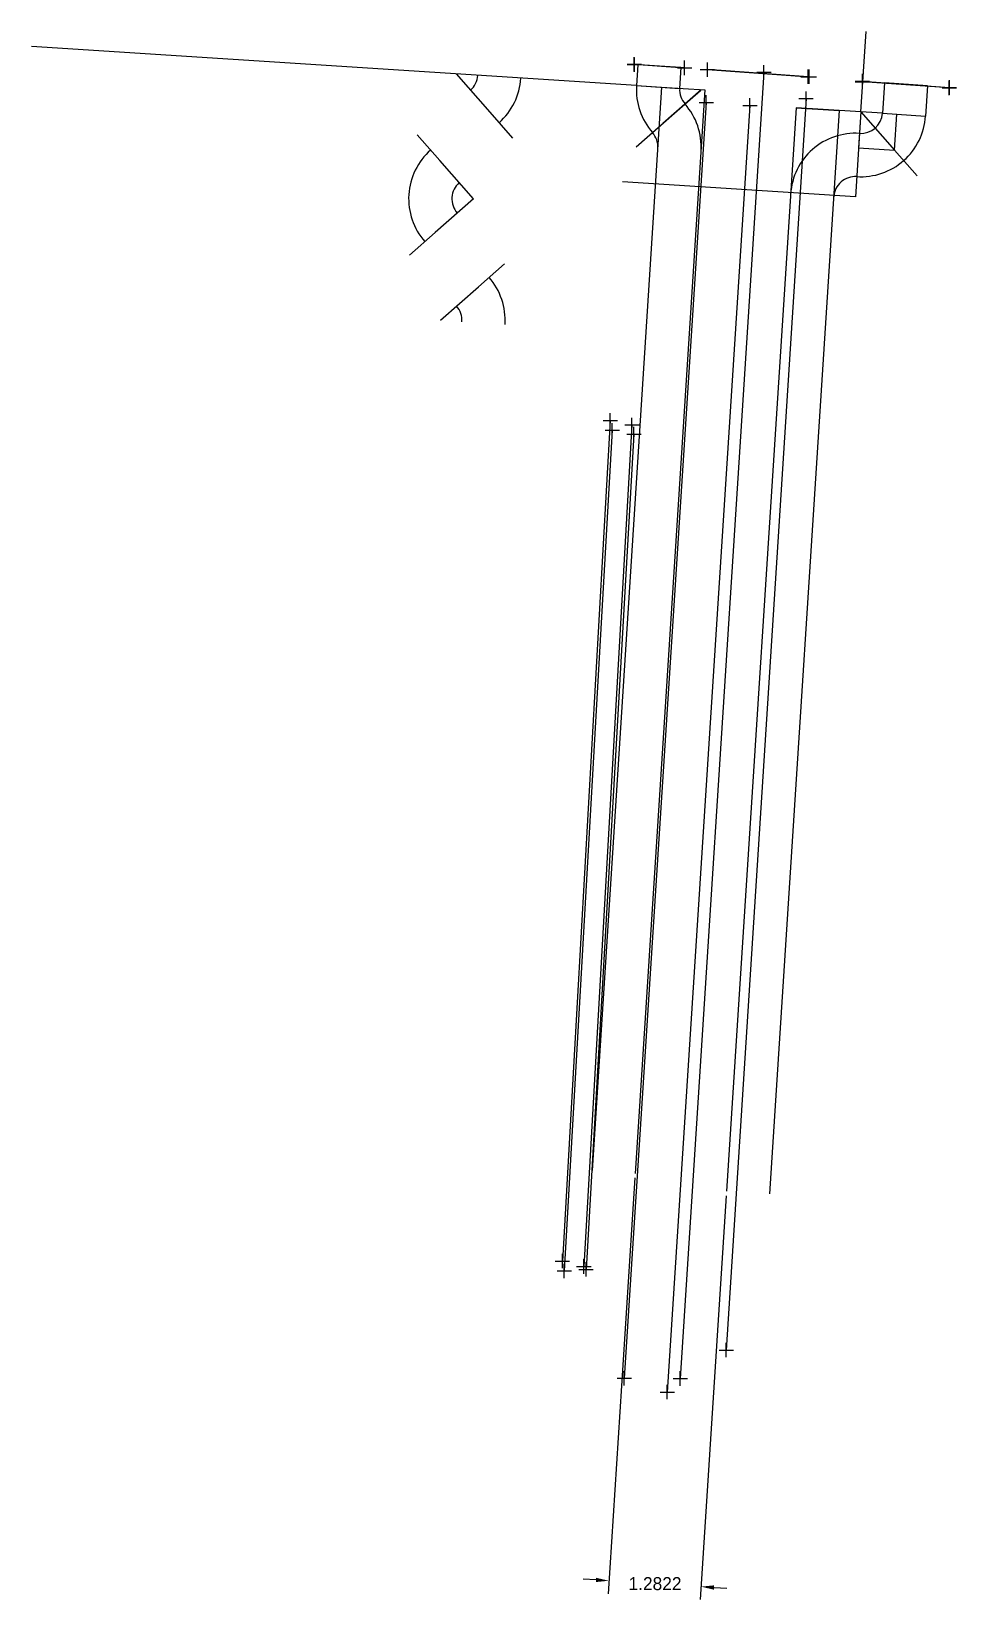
# Model space of a CAD drawing. Extents: x 651143 to 651155.9, y 4767343.2 to 4767365.
import ezdxf

# ---------------------------------------------------------------- set-up
doc = ezdxf.new("R2010")
doc.units = 0
doc.header["$LTSCALE"] = 0.1
doc.header["$PDMODE"] = 2
doc.header["$PDSIZE"] = 0.1
doc.linetypes.add('SOLID_LINE', pattern=[0])
doc.dimstyles.get("Standard").update_dxf_attribs({"dimtxt": 0.18, "dimasz": 0.18, "dimexe": 0.18, "dimexo": 0.0625, "dimgap": 0.09, "dimtad": 0, "dimtih": 1, "dimtoh": 1, "dimdec": 4, "dimzin": 0, "dimdsep": 46, "dimtxsty": 'Standard', "dimcen": 0.09, "dimadec": 0, "dimazin": 0, "dimtfac": 1, "dimtdec": 4, "dimtofl": 0, "dimtmove": 0, "dimatfit": 3, "dimfxl": 1, "dimtolj": 1, "dimtzin": 0, "dimarcsym": 0})

# ---------------------------------------------------------------- blocks, each defined once
blk = doc.blocks.new('*D5')
at = {"color": 0, "lineweight": -2, "transparency": 16777216}
for p, q in [((651151.403, 4767349.056), (651151.032, 4767343.284)), ((651152.672, 4767348.809), (651152.311, 4767343.202)), ((651150.864, 4767343.475), (651150.684, 4767343.487)), ((651152.502, 4767343.37), (651152.682, 4767343.359))]:
    blk.add_line(p, q, dxfattribs=at)
at = {"color": 0, "transparency": 16777216}
for points in [[(651150.865, 4767343.505), (651150.862, 4767343.446), (651151.043, 4767343.464)], [(651152.504, 4767343.4), (651152.5, 4767343.34), (651152.323, 4767343.382)]]:
    blk.add_solid(points, dxfattribs=at)
at = {"layer": 'Defpoints', "color": 0, "transparency": 16777216}
for p in [(651151.407, 4767349.118, -148.921), (651152.676, 4767348.872, -148.273), (651151.043, 4767343.464)]:
    blk.add_point(p, dxfattribs=at)
at = {"color": 0, "transparency": 16777216, "insert": (651151.683, 4767343.423), "char_height": 0.18, "attachment_point": 5}
blk.add_mtext('\\A1;1.2822', dxfattribs=at)

msp = doc.modelspace()

# ---------------------------------------------------------------- linework, layer by layer
at = {"color": 4}
for p, q in [((651154.54117, 4767363.85265, -148.41891), (651154.61306, 4767364.97047, -148.41891)), ((651151.42597, 4767364.21787, -149.06668), (651143.02359, 4767364.75826, -149.06668)), ((651147.22478, 4767364.48807, -149.06668), (651147.22478, 4767364.48807, -149.06668)), ((651147.22478, 4767364.48807, -149.06668), (651147.22478, 4767364.48807, -149.06668)), ((651148.00783, 4767364.4377, -149.06668), (651148.00783, 4767364.4377, -149.06668)), ((651148.92272, 4767364.37886, -149.06668), (651149.3896, 4767363.8478, -149.06668)), ((651152.04338, 4767364.46925, -149.0695), (651151.44462, 4767364.50775, -149.0695)), ((651151.42597, 4767364.21787, -149.06668), (651152.02474, 4767364.17936, -149.06668)), ((651151.42597, 4767364.21787, -149.06668), (651151.77525, 4767364.19541, -149.06668)), ((651151.77525, 4767364.19541, -149.06668), (651152.37402, 4767364.1569, -149.06668)), ((651152.32412, 4767364.16015, -149.06668), (651151.79309, 4767363.69323, -149.06668)), ((651155.46638, 4767364.21575, -148.423), (651154.86762, 4767364.25425, -148.423)), ((651151.95443, 4767363.83509, -149.06668), (651152.31305, 4767364.15041, -149.06668)), ((651149.3896, 4767363.8478, -149.06668), (651149.7049, 4767363.48916, -149.06668)), ((651151.4234, 4767363.36818, -149.06668), (651151.95443, 4767363.83509, -149.06668)), ((651154.84055, 4767363.83339, -148.41891), (651153.64303, 4767363.91041, -148.41891)), ((651153.64303, 4767363.91041, -148.41891), (651154.24179, 4767363.8719, -148.41891)), ((651154.54117, 4767363.85265, -148.41891), (651154.46522, 4767362.67172, -148.41891)), ((651154.54117, 4767363.85265, -148.41891), (651154.50908, 4767363.35368, -148.41891)), ((651154.84055, 4767363.83339, -148.41891), (651154.54117, 4767363.85265, -148.41891)), ((651154.54117, 4767363.85265, -148.41891), (651155.00805, 4767363.32159, -148.41891)), ((651154.84055, 4767363.83339, -148.41891), (651155.43931, 4767363.79489, -148.41891)), ((651155.00805, 4767363.32159, -148.41891), (651155.04014, 4767363.82056, -148.41891)), ((651148.69517, 4767363.17788, -149.06668), (651148.37987, 4767363.53652, -149.06668)), ((651154.50908, 4767363.35368, -148.41891), (651155.00805, 4767363.32159, -148.41891)), ((651155.00805, 4767363.32159, -148.41891), (651155.32335, 4767362.96295, -148.41891)), ((651149.16205, 4767362.64682, -149.06668), (651148.69517, 4767363.17788, -149.06668)), ((651154.46522, 4767362.67172, -148.41891), (651151.23141, 4767362.87969, -148.41891)), ((651149.16205, 4767362.64684, -149.06668), (651148.63102, 4767362.17992, -149.06668)), ((651148.63102, 4767362.17992, -149.06668), (651148.2724, 4767361.8646, -149.06668)), ((651149.23397, 4767361.4266, -149.06668), (651149.59259, 4767361.74192, -149.06668)), ((651148.70294, 4767360.95968, -149.06668), (651149.23397, 4767361.4266, -149.06668))]:
    msp.add_line(p, q, dxfattribs=at)
at = {"color": 5}
for points in [[(651151.395, 4767364.513, -149.071), (651152.093, 4767364.464, -149.068), (651152.093, 4767364.465, -149.463), (651151.397, 4767364.509, -149.47), (651151.395, 4767364.513, -149.071)], [(651152.411, 4767364.439, -147.959), (651153.824, 4767364.34, -147.957), (651153.808, 4767364.341, -148.366), (651152.411, 4767364.44, -148.362), (651152.411, 4767364.439, -147.959)], [(651154.563, 4767364.279, -148.416), (651155.771, 4767364.191, -148.43), (651155.768, 4767364.186, -149.09), (651154.562, 4767364.268, -149.102), (651154.563, 4767364.279, -148.416)]]:
    msp.add_polyline3d(points, dxfattribs=at)
at = {"color": 1}
for points in [[(651151.44462, 4767364.50775, -149.0695), (651151.42597, 4767364.21787, -149.06668)], [(651152.04338, 4767364.46925, -149.0695), (651152.02474, 4767364.17936, -149.06668)], [(651151.77525, 4767364.19541, -149.06668), (651150.80806, 4767349.15679, -148.92063)], [(651154.86762, 4767364.25425, -148.423), (651154.84055, 4767363.83339, -148.41891)], [(651155.46638, 4767364.21575, -148.423), (651155.43931, 4767363.79489, -148.41891)], [(651152.37402, 4767364.1569, -149.06668), (651151.40682, 4767349.11828, -148.92063)], [(651153.64303, 4767363.91041, -148.41891), (651152.67583, 4767348.87179, -148.27286)], [(651154.24179, 4767363.8719, -148.41891), (651153.2746, 4767348.83329, -148.27286)]]:
    msp.add_polyline3d(points, dxfattribs=at)
at = {"color": 4}
for points in [[(651153.196, 4767364.402, -148.132), (651152.033, 4767346.271, -147.952)], [(651152.395, 4767363.984, -148.109), (651151.256, 4767346.274, -147.937)], [(651153, 4767363.941, -148.059), (651151.853, 4767346.084, -147.916)], [(651153.781, 4767364.037, -148.134), (651152.672, 4767346.666, -147.99)]]:
    msp.add_polyline3d(points, dxfattribs=at)
at = {"color": 100}
for points in [[(651151.062, 4767359.569, -149.302), (651150.397, 4767347.901, -149.304)], [(651151.363, 4767359.507, -149.298), (651150.695, 4767347.826, -149.301)]]:
    msp.add_polyline3d(points, dxfattribs=at)
at = {"color": 2}
for points in [[(651151.089, 4767359.433, -148.902), (651150.423, 4767347.765, -148.887)], [(651151.391, 4767359.38, -148.888), (651150.725, 4767347.786, -148.902)]]:
    msp.add_polyline3d(points, dxfattribs=at)
at = {"color": 4}
for centre, radius, start, end in [((651148.92272, 4767364.37886, -149.06668), 0.29938, 311.32015, 356.32015), ((651148.92272, 4767364.37886, -149.06668), 0.9, 311.32015, 356.321443), ((651152.32412, 4767364.16015, -149.06668), 0.9, 176.322731, 221.324024), ((651152.32412, 4767364.16015, -149.06668), 0.29938, 176.324024, 221.324024), ((651154.54117, 4767363.85265, -148.41891), 0.9, 23.62707, 24.262894), ((651151.4234, 4767363.36818, -149.06668), 0.9, 356.322731, 41.324024), ((651154.54117, 4767363.85265, -148.41891), 0.9, 266.32015, 356.321443), ((651154.54117, 4767363.85265, -148.41891), 0.29938, 266.32015, 356.32015), ((651151.4234, 4767363.36818, -149.06668), 0.29938, 356.324024, 41.324024), ((651154.46419, 4767362.65574, -148.41891), 0.9, 86.32015, 176.321238), ((651149.16205, 4767362.64682, -149.06668), 0.9, 131.32015, 176.321443), ((651149.16205, 4767362.64682, -149.06668), 0.29938, 131.32015, 176.32015), ((651154.46419, 4767362.65574, -148.41891), 0.29938, 86.32015, 176.32015), ((651149.16205, 4767362.64684, -149.06668), 0.9, 176.322731, 221.324024), ((651149.16205, 4767362.64684, -149.06668), 0.29938, 176.324024, 221.324024), ((651148.70294, 4767360.95968, -149.06668), 0.9, 356.322731, 41.324024), ((651148.70294, 4767360.95968, -149.06668), 0.29938, 356.324024, 41.324024)]:
    msp.add_arc(centre, radius, start, end, dxfattribs=at)
at = {"color": 0, "linetype": 'SOLID_LINE'}
for p in [(651151.395, 4767364.513, -149.071), (651151.397, 4767364.509, -149.47), (651152.093, 4767364.465, -149.463), (651152.093, 4767364.464, -149.068), (651152.411, 4767364.44, -148.362), (651152.411, 4767364.439, -147.959), (651153.196, 4767364.402, -148.132), (651153.808, 4767364.341, -148.366), (651153.824, 4767364.34, -147.957), (651154.563, 4767364.279, -148.416), (651154.562, 4767364.268, -149.102), (651155.768, 4767364.186, -149.09), (651155.771, 4767364.191, -148.43), (651152.395, 4767363.984, -148.109), (651153, 4767363.941, -148.059), (651153.781, 4767364.037, -148.134), (651151.062, 4767359.569, -149.302), (651151.363, 4767359.507, -149.298), (651151.089, 4767359.433, -148.902), (651151.391, 4767359.38, -148.888), (651150.397, 4767347.901, -149.304), (651150.423, 4767347.765, -148.887), (651150.695, 4767347.826, -149.301), (651150.725, 4767347.786, -148.902), (651152.672, 4767346.666, -147.99), (651151.256, 4767346.274, -147.937), (651152.033, 4767346.271, -147.952), (651151.853, 4767346.084, -147.916)]:
    msp.add_point(p, dxfattribs=at)

# ---------------------------------------------------------------- dimensions: what is measured, and where the dimension line sits
at = {"color": 4}
dim = msp.add_linear_dim(base=(651151.04319, 4767343.4639), p1=(651152.67583, 4767348.87179, -148.27286), p2=(651151.40682, 4767349.11828, -148.92063), angle=356.320323, dimstyle='Standard', dxfattribs=at)
dim.commit()
dim.dimension.update_dxf_attribs({"geometry": '*D5', "text_midpoint": (651151.68297, 4767343.42276)})

doc.saveas('drawing.dxf')
